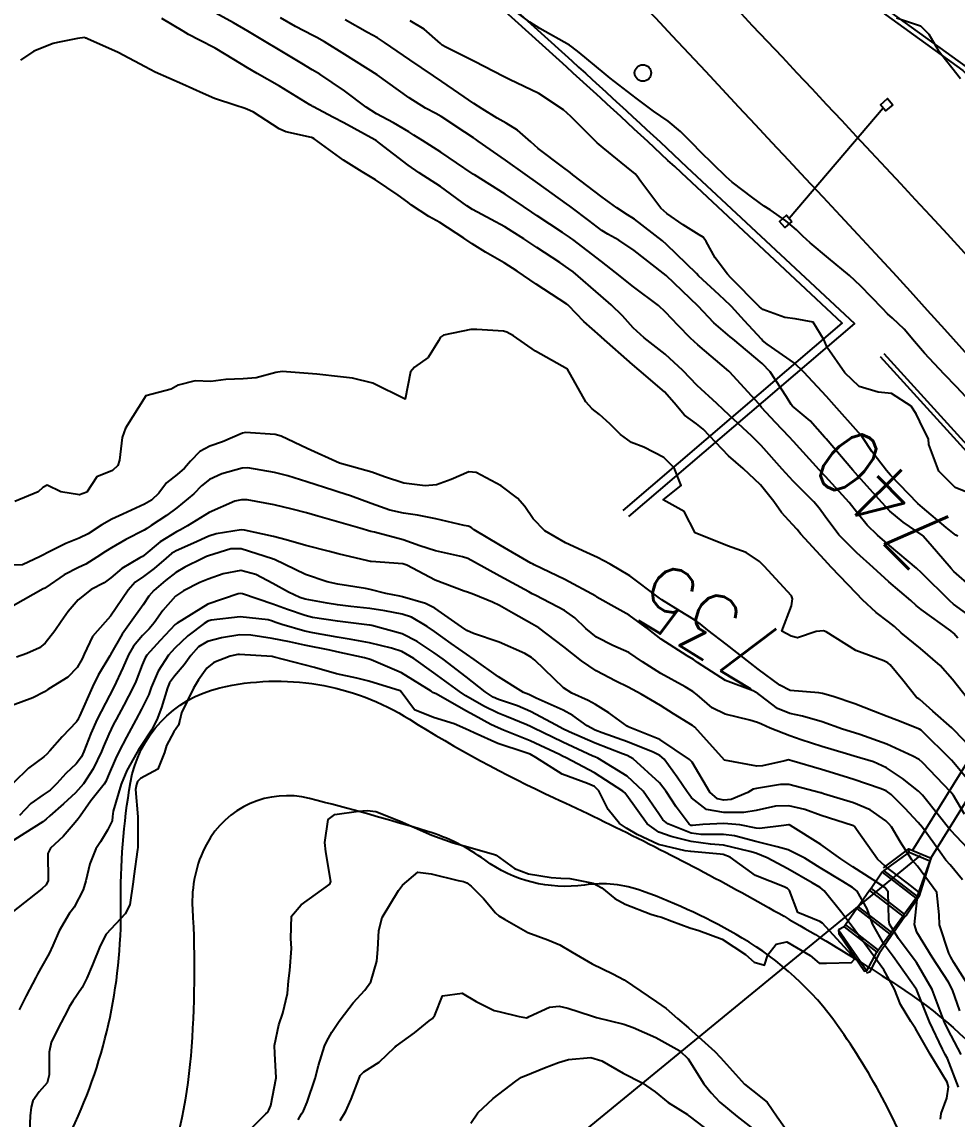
# Model space of a CAD drawing. Header units: metres. Extents: x 318500 to 325275, y 7408834 to 7428799.
# Drawn here: x 320124 to 320181.7, y 7410750.4 to 7410818.1 of the extents above; entities that cross this region are included whole.
import ezdxf
from ezdxf.enums import TextEntityAlignment as Align

# ---------------------------------------------------------------- set-up
doc = ezdxf.new("R2010")
doc.units = ezdxf.units.M
doc.header["$MEASUREMENT"] = 0
doc.linetypes.add('CONTINUO', pattern=[0])
doc.linetypes.add('TRACEJADO', pattern=[8.7, 8, -0.7])
for name, color, linetype in [('ALA', 45, 'Continuous'), ('BUEIRO', 151, 'Continuous'), ('Canaleta de Drenagem', 151, 'Continuous'), ('Cotas', 45, 'Continuous'), ('Curvas de Nivel 1m', 11, 'Continuous'), ('Curvas de Nivel 5m', 15, 'Continuous'), ('ESCADA', 45, 'Continuous'), ('Hidrografia', 140, 'Continuous'), ('Linha Férrea', 20, 'Continuous'), ('Postes', 20, 'Continuous'), ('Pórticos', 45, 'Continuous'), ('TEXTO', 45, 'Continuous')]:
    doc.layers.add(name, color=color, linetype=linetype)
doc.styles.add('Style-STANDARD', font='STANDARD.shx')

msp = doc.modelspace()

# ---------------------------------------------------------------- linework, layer by layer
at = {"layer": 'ALA', "linetype": 'CONTINUO'}
for points in [[(320177.174, 7410765.902, 733.337), (320178.736, 7410767.075, 734.326)], [(320178.759, 7410766.876, 732.753), (320177.187, 7410765.754, 732.693)], [(320179.393, 7410764.182, 733.266), (320180.12, 7410766.5, 734.33)]]:
    msp.add_polyline3d(points, dxfattribs=at)
at = {"layer": 'BUEIRO', "linetype": 'TRACEJADO', "flags": 128}
for points in [[(320178.96, 7410766.982), (320203.435, 7410806.413)], [(320180.083, 7410766.516), (320204.46, 7410805.788)]]:
    msp.add_lwpolyline(points, dxfattribs=at)
at = {"layer": 'BUEIRO', "linetype": 'CONTINUO'}
for points in [[(320178.759, 7410766.876, 732.753), (320178.736, 7410767.075, 734.326), (320180.12, 7410766.5, 734.33), (320180.03, 7410766.341, 732.712)], [(320178.759, 7410766.876, 732.753), (320180.03, 7410766.341, 732.712)]]:
    msp.add_polyline3d(points, dxfattribs=at)
at = {"layer": 'Canaleta de Drenagem'}
for points in [[(320051.471, 7410943.227), (320053.167, 7410941.291), (320066.052, 7410926.459), (320080.409, 7410911.834), (320090.699, 7410901.694), (320109.066, 7410883.1), (320132.552, 7410859.148), (320142.208, 7410849.753, 0.059614), (320145.672, 7410847.106, -0.096877), (320147.919, 7410845.109), (320151.581, 7410841.142), (320162.317, 7410829.128), (320165.487, 7410825.806, 0.130609), (320166.723, 7410825.049, -0.093398), (320172.771, 7410821.934), (320174.042, 7410820.959), (320182.063, 7410815.136), (320187.493, 7410809.565), (320195.079, 7410801.384), (320198.405, 7410797.587, 0.385824), (320200.526, 7410797.342), (320216.392, 7410810.511)], [(320051.696, 7410943.425), (320053.393, 7410941.489), (320066.272, 7410926.663), (320080.621, 7410912.046), (320090.911, 7410901.907), (320109.28, 7410883.31), (320132.763, 7410859.36), (320142.417, 7410849.968, 0.059614), (320145.824, 7410847.365, -0.096433), (320148.149, 7410845.302), (320151.803, 7410841.344), (320162.538, 7410829.332), (320165.704, 7410826.013, 0.130609), (320166.809, 7410825.337, -0.093382), (320172.954, 7410822.171), (320174.221, 7410821.199), (320182.26, 7410815.364), (320187.71, 7410809.771), (320195.302, 7410801.585), (320198.63, 7410797.784, 0.383565), (320200.343, 7410797.58), (320216.2, 7410810.742)], [(320161.109, 7410787.981), (320174.627, 7410799.541), (320164.703, 7410808.819, 0.006367), (320151.26, 7410821.07, 0.068506), (320135.987, 7410831.287), (320126.888, 7410836.745), (320116.802, 7410842.331), (320101.657, 7410853.68), (320101.956, 7410854.08), (320117.075, 7410842.751), (320127.138, 7410837.178), (320136.225, 7410831.727, -0.068424), (320151.592, 7410821.444, -0.006367), (320165.044, 7410809.185), (320175.377, 7410799.524), (320161.434, 7410787.601)], [(320234.279, 7410717.589), (320234.538, 7410718.17, 0.190757), (320234.58, 7410719.184), (320232.571, 7410722.911), (320230.497, 7410726.643), (320225.814, 7410734.398), (320220.687, 7410741.912), (320214.818, 7410750.03), (320207.859, 7410759.732), (320198.444, 7410772.207), (320190.764, 7410782.293), (320176.994, 7410797.454)], [(320234.553, 7410717.467), (320234.812, 7410718.048, 0.194627), (320234.855, 7410719.306), (320232.834, 7410723.055), (320230.757, 7410726.794), (320226.066, 7410734.56), (320220.932, 7410742.085), (320215.061, 7410750.205), (320208.101, 7410759.91), (320198.683, 7410772.389), (320190.995, 7410782.485), (320177.216, 7410797.655)]]:
    msp.add_lwpolyline(points, format="xyb", dxfattribs=at)
at = {"layer": 'Curvas de Nivel 1m', "flags": 128}
for points, elevation in [([(320181.765, 7410780.086), (320181.516, 7410780.389), (320181.492, 7410780.411), (320181.47, 7410780.426), (320181.323, 7410780.54), (320179.485, 7410781.871), (320179.19, 7410782.118), (320178.848, 7410782.42), (320177.507, 7410783.579), (320176.533, 7410784.455), (320175.533, 7410785.363), (320174.42, 7410786.481), (320173.561, 7410787.604), (320173.197, 7410788.126), (320172.866, 7410788.501), (320171.589, 7410789.779), (320170.916, 7410790.53), (320169.622, 7410791.997), (320169.048, 7410792.556), (320167.643, 7410793.865), (320167.284, 7410794.213), (320166.884, 7410794.581), (320165.667, 7410795.703), (320164.781, 7410796.613), (320163.695, 7410797.627), (320162.398, 7410798.643), (320161.716, 7410799.253), (320161.057, 7410799.994), (320160.375, 7410800.67), (320159.738, 7410801.229), (320158.013, 7410802.706), (320157.763, 7410802.901), (320157.199, 7410803.285), (320155.782, 7410804.216), (320154.977, 7410804.742), (320154.251, 7410805.21), (320153.797, 7410805.491), (320152.971, 7410805.941), (320151.808, 7410806.569), (320151.471, 7410806.793), (320149.828, 7410807.987), (320148.529, 7410808.83), (320147.847, 7410809.293), (320146.071, 7410810.663), (320145.869, 7410810.822), (320145.787, 7410810.871), (320143.88, 7410811.905), (320143.232, 7410812.249), (320141.967, 7410812.919), (320141.891, 7410812.966), (320141.783, 7410813.031), (320139.908, 7410814.17), (320138.528, 7410814.964), (320137.925, 7410815.311), (320137.083, 7410815.832), (320135.943, 7410816.517), (320134.974, 7410817.015), (320134.297, 7410817.368), (320133.955, 7410817.575), (320132.642, 7410818.364)], 738), ([(320182.543, 7410781.436), (320181.488, 7410782.199), (320181.27, 7410782.392), (320179.516, 7410784.134), (320179.214, 7410784.415), (320177.541, 7410785.817), (320176.789, 7410786.451), (320176.155, 7410787.06), (320175.563, 7410787.807), (320175.041, 7410788.475), (320173.594, 7410790.077), (320173.199, 7410790.496), (320171.626, 7410792.243), (320171.358, 7410792.524), (320170.504, 7410793.402), (320169.648, 7410794.344), (320169.467, 7410794.552), (320167.679, 7410796.51), (320167.617, 7410796.571), (320165.704, 7410798.209), (320165.267, 7410798.607), (320164.491, 7410799.391), (320163.726, 7410800.227), (320163.284, 7410800.634), (320161.747, 7410801.792), (320160.63, 7410802.667), (320159.77, 7410803.345), (320157.997, 7410804.707), (320157.878, 7410804.796), (320157.792, 7410804.861), (320157.366, 7410805.143), (320155.804, 7410806.171), (320155.465, 7410806.393), (320154.963, 7410806.743), (320153.821, 7410807.511), (320151.935, 7410808.693), (320151.839, 7410808.748), (320151.78, 7410808.791), (320149.859, 7410810.093), (320148.733, 7410810.827), (320148.195, 7410811.157), (320147.875, 7410811.354), (320146.941, 7410811.914), (320145.886, 7410812.47), (320145.24, 7410812.877), (320143.905, 7410813.884), (320142.389, 7410814.913), (320141.924, 7410815.194), (320141.289, 7410815.57), (320139.941, 7410816.371), (320138.975, 7410816.96), (320137.956, 7410817.575), (320137.067, 7410818.089), (320135.967, 7410818.677)], 739), ([(320182.818, 7410794.372), (320181.668, 7410795.607), (320180.909, 7410796.398), (320179.699, 7410797.697), (320179.077, 7410798.419), (320178.451, 7410799.163), (320177.724, 7410799.849), (320177.408, 7410800.126), (320177.117, 7410800.449), (320175.751, 7410801.853), (320175.064, 7410802.477), (320173.776, 7410803.546), (320172.639, 7410804.507), (320172.198, 7410804.918), (320171.798, 7410805.304), (320171.141, 7410805.868), (320170.177, 7410806.544), (320169.813, 7410806.772), (320169.099, 7410807.279), (320167.835, 7410808.245), (320167.455, 7410808.576), (320165.863, 7410810.144), (320165.399, 7410810.607), (320164.638, 7410811.379), (320163.884, 7410812.01), (320162.988, 7410812.639), (320161.902, 7410813.44), (320160.314, 7410814.674), (320159.925, 7410814.987), (320158.398, 7410816.248), (320157.948, 7410816.607), (320157.795, 7410816.712), (320155.96, 7410817.736), (320155.348, 7410818.124), (320154.518, 7410818.752)], 743), ([(320177.97, 7410818.394), (320179.459, 7410817.911), (320179.96, 7410817.384), (320180.548, 7410816.404), (320181.924, 7410814.645)], 743), ([(320181.765, 7410786.387), (320181.622, 7410786.46), (320181.551, 7410786.504), (320181.03, 7410786.921), (320179.568, 7410788.17), (320179.436, 7410788.279), (320179.285, 7410788.414), (320177.596, 7410790.157), (320177.35, 7410790.444), (320176.452, 7410791.623), (320175.889, 7410792.466), (320175.783, 7410792.619), (320175.633, 7410792.782), (320174.13, 7410794.485), (320173.658, 7410795.009), (320172.255, 7410796.511), (320171.688, 7410797.069), (320170.001, 7410798.25), (320169.709, 7410798.477), (320169.633, 7410798.551), (320168.603, 7410799.679), (320167.797, 7410800.569), (320167.731, 7410800.637), (320167.027, 7410801.294), (320165.758, 7410802.471), (320165.624, 7410802.602), (320163.787, 7410804.405), (320163.532, 7410804.633), (320161.803, 7410805.958), (320161.384, 7410806.234), (320160.713, 7410806.666), (320159.82, 7410807.327), (320158.011, 7410808.707), (320157.842, 7410808.838), (320157.369, 7410809.193), (320155.864, 7410810.335), (320155.406, 7410810.737), (320154.597, 7410811.469), (320153.881, 7410811.9), (320153.326, 7410812.21), (320152.406, 7410812.782), (320151.895, 7410813.11), (320150.966, 7410813.738), (320149.915, 7410814.467), (320149.4, 7410814.818), (320147.934, 7410815.797), (320146.384, 7410816.863), (320146.131, 7410817.046), (320145.953, 7410817.164), (320145.333, 7410817.499), (320143.964, 7410818.266)], 741), ([(320183.211, 7410788.73), (320181.585, 7410789.391), (320180.575, 7410790.4), (320179.974, 7410792.058), (320179.936, 7410792.407), (320179.636, 7410792.999), (320179.18, 7410793.951), (320178.87, 7410794.422), (320177.661, 7410795.198), (320176.843, 7410795.272), (320175.667, 7410795.629), (320174.784, 7410796.479), (320173.703, 7410798.036), (320173.498, 7410798.493), (320172.823, 7410799.606), (320171.723, 7410799.811), (320171.085, 7410799.891), (320169.728, 7410800.393), (320169.518, 7410800.552), (320167.756, 7410802.335), (320167.547, 7410802.573), (320166.781, 7410803.579), (320166.227, 7410804.593), (320166.051, 7410804.854), (320165.794, 7410804.996), (320164.802, 7410805.617), (320163.807, 7410806.305), (320163.438, 7410806.634), (320162.191, 7410808.29), (320161.943, 7410808.649), (320161.842, 7410808.763), (320161.309, 7410809.197), (320159.865, 7410810.364), (320159.498, 7410810.686), (320158.679, 7410811.499), (320157.886, 7410812.307), (320157.431, 7410812.715), (320155.905, 7410813.719), (320154.086, 7410814.588), (320153.919, 7410814.662), (320153.719, 7410814.763), (320151.934, 7410815.706), (320150.17, 7410816.585), (320149.949, 7410816.715), (320149.828, 7410816.812), (320148.818, 7410817.687), (320147.964, 7410818.22)], 742), ([(320182.345, 7410776.376), (320181.427, 7410777.54), (320180.659, 7410778.398), (320179.456, 7410779.448), (320178.268, 7410780.428), (320177.844, 7410780.805), (320177.477, 7410781.104), (320176.711, 7410781.68), (320175.875, 7410782.464), (320175.496, 7410782.856), (320173.946, 7410784.486), (320173.526, 7410784.922), (320172.075, 7410786.512), (320171.838, 7410786.8), (320171.556, 7410787.108), (320170.883, 7410787.85), (320170.402, 7410788.538), (320169.585, 7410789.567), (320168.503, 7410790.561), (320167.612, 7410791.355), (320166.439, 7410792.588), (320166.046, 7410793.005), (320165.637, 7410793.318), (320164.9, 7410793.869), (320164.259, 7410794.621), (320163.66, 7410795.305), (320162.087, 7410796.646), (320161.685, 7410796.983), (320159.766, 7410798.679), (320159.736, 7410798.705), (320159.711, 7410798.733), (320158.675, 7410799.652), (320157.729, 7410800.638), (320157.691, 7410800.671), (320157.637, 7410800.711), (320155.748, 7410801.945), (320154.559, 7410802.748), (320153.767, 7410803.259), (320152.622, 7410803.933), (320151.785, 7410804.446), (320151.281, 7410804.795), (320149.799, 7410805.75), (320149.116, 7410806.133), (320148.056, 7410806.836), (320147.813, 7410807.022), (320147.23, 7410807.437), (320145.833, 7410808.39), (320145.013, 7410808.878), (320143.851, 7410809.6), (320142.037, 7410810.917), (320141.936, 7410810.984), (320141.871, 7410811.004), (320140.297, 7410811.366), (320139.876, 7410811.552), (320138.288, 7410812.564), (320137.888, 7410812.763), (320137.728, 7410812.812), (320137.204, 7410812.98), (320135.896, 7410813.424), (320135.197, 7410813.714), (320133.909, 7410814.306), (320132.231, 7410815.047), (320131.922, 7410815.197), (320131.606, 7410815.373), (320129.938, 7410816.253), (320128.056, 7410817.108), (320127.978, 7410817.137), (320127.95, 7410817.145), (320127.89, 7410817.171), (320127.442, 7410817.115), (320126.203, 7410816.871), (320125.945, 7410816.801), (320124.747, 7410816.338), (320123.929, 7410815.788)], 737), ([(320183.362, 7410772.491), (320181.545, 7410774.388), (320181.47, 7410774.468), (320181.392, 7410774.547), (320180.216, 7410775.587), (320179.409, 7410776.299), (320179.343, 7410776.344), (320179.223, 7410776.413), (320178.355, 7410777.498), (320177.585, 7410778.438), (320177.442, 7410778.564), (320177.198, 7410778.689), (320175.453, 7410779.325), (320173.625, 7410780.488), (320173.471, 7410780.555), (320173.015, 7410780.497), (320171.863, 7410780.115), (320171.465, 7410780.217), (320170.899, 7410780.529), (320171.486, 7410782.085), (320171.555, 7410782.519), (320171.493, 7410782.697), (320169.811, 7410784.546), (320169.524, 7410784.821), (320168.702, 7410785.388), (320167.538, 7410785.785), (320165.55, 7410786.6), (320164.876, 7410787.923), (320163.57, 7410788.63), (320164.687, 7410789.51), (320164.244, 7410790.62), (320163.609, 7410791.247), (320162.379, 7410791.882), (320161.623, 7410792.171), (320160.952, 7410792.66), (320160.292, 7410793.326), (320159.642, 7410793.91), (320159.204, 7410794.245), (320158.805, 7410794.693), (320157.68, 7410796.71), (320155.696, 7410797.821), (320154.333, 7410798.751), (320153.935, 7410798.98), (320153.713, 7410799.046), (320152.076, 7410799.147), (320151.714, 7410799.149), (320150.023, 7410798.807), (320149.843, 7410798.674), (320149.705, 7410798.461), (320149.083, 7410797.425), (320148.231, 7410796.832), (320147.976, 7410796.535), (320147.65, 7410794.84), (320145.664, 7410795.828), (320144.407, 7410796.144), (320143.67, 7410796.227), (320142.201, 7410796.384), (320141.673, 7410796.435), (320140.066, 7410796.552), (320139.673, 7410796.498), (320138.472, 7410796.158), (320137.667, 7410796.113), (320136.583, 7410796.069), (320135.664, 7410795.944), (320134.695, 7410795.984), (320133.66, 7410795.705), (320133.228, 7410795.463), (320131.65, 7410795.05), (320130.41, 7410793.068), (320130.2, 7410792.493), (320130.02, 7410791.074), (320129.923, 7410790.747), (320129.591, 7410790.448), (320128.627, 7410790.051), (320128.013, 7410789.103), (320127.568, 7410788.937), (320126.402, 7410789.122), (320125.576, 7410789.544), (320125.309, 7410789.399), (320125.017, 7410789.138), (320123.564, 7410788.526)], 736), ([(320182.167, 7410769.226), (320181.495, 7410770.388), (320181.333, 7410770.591), (320179.585, 7410772.408), (320179.363, 7410772.593), (320178.975, 7410772.807), (320177.377, 7410773.547), (320175.705, 7410774.145), (320175.387, 7410774.243), (320174.636, 7410774.478), (320173.394, 7410774.917), (320172.168, 7410775.279), (320171.399, 7410775.435), (320170.621, 7410775.75), (320169.579, 7410776.547), (320169.412, 7410776.68), (320169.134, 7410776.833), (320167.424, 7410777.474), (320165.701, 7410778.596), (320165.443, 7410778.769), (320165.053, 7410778.999), (320163.461, 7410780.032), (320162.69, 7410780.638), (320161.479, 7410781.512), (320160.736, 7410781.915), (320159.49, 7410782.631), (320159.461, 7410782.652), (320159.421, 7410782.681), (320157.505, 7410783.71), (320155.624, 7410784.624), (320155.519, 7410784.675), (320155.406, 7410784.732), (320153.536, 7410785.813), (320151.915, 7410786.785), (320151.703, 7410786.939), (320151.552, 7410787.002), (320151.305, 7410787.04), (320149.556, 7410787.456), (320148.421, 7410787.689), (320147.56, 7410787.806), (320146.711, 7410788.002), (320145.565, 7410788.414), (320144.275, 7410788.883), (320143.573, 7410789.116), (320143.251, 7410789.219), (320141.582, 7410789.742), (320140.416, 7410790.109), (320139.59, 7410790.316), (320137.957, 7410790.604), (320137.594, 7410790.589), (320136.335, 7410790.243), (320135.583, 7410789.891), (320135.094, 7410789.491), (320134.616, 7410789.014), (320133.561, 7410788.133), (320132.92, 7410787.673), (320131.982, 7410787.046), (320131.725, 7410786.871), (320131.546, 7410786.767), (320130.414, 7410786.189), (320129.529, 7410785.674), (320129.169, 7410785.441), (320128.633, 7410785.093), (320127.948, 7410784.669), (320127.51, 7410784.459), (320126.616, 7410784.006), (320125.491, 7410783.225), (320125.434, 7410783.187), (320125.326, 7410783.132), (320123.479, 7410782.088)], 734), ([(320183.072, 7410766.363), (320181.308, 7410768.236), (320181.177, 7410768.391), (320180.628, 7410769.086), (320179.576, 7410770.408), (320179.334, 7410770.654), (320178.349, 7410771.421), (320177.355, 7410772.091), (320176.548, 7410772.452), (320175.365, 7410772.81), (320174.889, 7410772.953), (320173.374, 7410773.411), (320172.082, 7410773.807), (320171.383, 7410774.054), (320170.168, 7410774.538), (320169.633, 7410774.787), (320169.393, 7410774.895), (320168.929, 7410775.02), (320167.398, 7410775.398), (320166.607, 7410775.786), (320165.67, 7410776.596), (320165.413, 7410776.808), (320164.94, 7410777.084), (320163.429, 7410777.91), (320162.296, 7410778.641), (320161.448, 7410779.2), (320160.478, 7410779.641), (320159.462, 7410780.148), (320158.803, 7410780.69), (320158.127, 7410781.351), (320157.481, 7410781.805), (320155.717, 7410782.728), (320155.492, 7410782.839), (320155.278, 7410782.948), (320153.507, 7410783.911), (320151.942, 7410784.784), (320151.523, 7410785.003), (320151.198, 7410785.12), (320149.53, 7410785.483), (320148.561, 7410785.798), (320147.54, 7410786.171), (320145.773, 7410786.64), (320145.547, 7410786.689), (320144.867, 7410786.877), (320143.554, 7410787.263), (320142.274, 7410787.626), (320141.559, 7410787.825), (320140.683, 7410788.055), (320139.564, 7410788.317), (320137.905, 7410788.628), (320137.567, 7410788.643), (320137.137, 7410788.548), (320135.559, 7410787.851), (320134.224, 7410787.02), (320133.793, 7410786.78), (320133.544, 7410786.656), (320132.532, 7410786.043), (320131.522, 7410785.196), (320131.44, 7410785.132), (320131.285, 7410785.054), (320130.184, 7410784.395), (320129.501, 7410783.817), (320129.077, 7410783.506), (320128.283, 7410783.098), (320127.484, 7410782.464), (320126.863, 7410781.729), (320126.428, 7410781.12), (320126.045, 7410780.54), (320125.45, 7410779.778), (320125.088, 7410779.493), (320124.312, 7410779.147), (320123.669, 7410778.924)], 733), ([(320182.045, 7410765.162), (320181.275, 7410766.087), (320181.017, 7410766.393), (320180.317, 7410767.378), (320179.571, 7410768.407), (320179.313, 7410768.72), (320178.487, 7410769.588), (320177.633, 7410770.435), (320177.333, 7410770.656), (320176.961, 7410770.82), (320175.343, 7410771.361), (320174.077, 7410771.755), (320173.352, 7410771.974), (320171.508, 7410772.518), (320171.361, 7410772.569), (320171.307, 7410772.575), (320171.089, 7410772.524), (320169.7, 7410772.2), (320169.355, 7410772.191), (320167.36, 7410772.57), (320165.533, 7410774.598), (320165.452, 7410774.661), (320165.391, 7410774.694), (320164.203, 7410775.423), (320163.403, 7410775.939), (320162.224, 7410776.642), (320161.416, 7410777.06), (320160.653, 7410777.43), (320159.431, 7410778.077), (320158.536, 7410778.694), (320157.453, 7410779.555), (320155.897, 7410780.726), (320155.473, 7410780.983), (320154.347, 7410781.615), (320153.484, 7410782.116), (320153.042, 7410782.323), (320151.884, 7410782.784), (320151.492, 7410782.926), (320151.296, 7410782.989), (320149.503, 7410783.675), (320147.754, 7410784.599), (320147.518, 7410784.682), (320145.559, 7410784.83), (320145.519, 7410784.833), (320145.36, 7410784.872), (320143.526, 7410785.305), (320142.985, 7410785.441), (320141.533, 7410785.815), (320140.318, 7410786.159), (320139.541, 7410786.378), (320137.745, 7410786.77), (320137.547, 7410786.773), (320135.996, 7410786.54), (320135.541, 7410786.394), (320134.586, 7410785.963), (320133.527, 7410785.487), (320133.238, 7410785.319), (320132.901, 7410785.036), (320132.162, 7410784.392), (320131.503, 7410783.903), (320131.006, 7410783.549), (320130.561, 7410783.064), (320129.474, 7410781.452), (320129.14, 7410781.085), (320128.359, 7410780.193), (320127.847, 7410779.104), (320127.727, 7410778.814), (320127.428, 7410778.281), (320126.852, 7410777.682), (320125.933, 7410777.125), (320125.617, 7410776.919), (320125.406, 7410776.777), (320124.674, 7410776.412), (320123.398, 7410775.937)], 732), ([(320182.583, 7410758.369), (320181.509, 7410760.071), (320181.325, 7410760.388), (320181.204, 7410760.65), (320180.621, 7410762.396), (320180.613, 7410763.019), (320180.468, 7410764.398), (320179.274, 7410766.018), (320178.911, 7410766.416), (320178.22, 7410767.502), (320177.666, 7410768.435), (320177.506, 7410768.631), (320177.314, 7410768.814), (320176.351, 7410769.485), (320175.325, 7410769.925), (320173.475, 7410770.489), (320173.331, 7410770.533), (320173.272, 7410770.55), (320171.338, 7410771.062), (320170.806, 7410771.06), (320169.334, 7410770.817), (320169.124, 7410770.761), (320168.793, 7410770.555), (320167.769, 7410770.122), (320167.325, 7410770.082), (320166.918, 7410770.168), (320166.463, 7410770.583), (320165.357, 7410772.428), (320165.208, 7410772.602), (320163.378, 7410773.842), (320161.419, 7410774.62), (320161.39, 7410774.631), (320161.348, 7410774.651), (320160.219, 7410775.489), (320159.403, 7410775.991), (320158.954, 7410776.235), (320157.93, 7410776.702), (320157.415, 7410777.021), (320155.657, 7410778.728), (320155.443, 7410778.904), (320155.041, 7410779.141), (320153.456, 7410779.848), (320151.876, 7410780.372), (320151.467, 7410780.569), (320151.127, 7410780.793), (320149.481, 7410781.946), (320148.906, 7410782.24), (320147.488, 7410782.645), (320147.326, 7410782.68), (320146.473, 7410782.855), (320145.493, 7410783.102), (320145.208, 7410783.16), (320143.498, 7410783.42), (320142.838, 7410783.561), (320141.507, 7410784.028), (320139.584, 7410784.949), (320139.52, 7410784.979), (320139.48, 7410784.991), (320137.53, 7410785.606), (320136.905, 7410785.604), (320135.523, 7410785.174), (320135.396, 7410785.128), (320135.144, 7410785.006), (320134.064, 7410784.47), (320133.507, 7410784.138), (320132.877, 7410783.659), (320132.15, 7410783.043), (320131.837, 7410782.696), (320131.481, 7410782.151), (320130.717, 7410781.061), (320130.194, 7410780.334), (320129.484, 7410779.079), (320129.47, 7410779.049), (320129.439, 7410778.992), (320128.707, 7410777.805), (320128.357, 7410777.096), (320127.564, 7410775.28), (320127.483, 7410775.109), (320127.455, 7410775.043), (320127.387, 7410774.917), (320126.487, 7410774.005), (320125.73, 7410773.126), (320125.553, 7410772.932), (320125.354, 7410772.759), (320124.414, 7410772.074), (320123.496, 7410771.158)], 731), ([(320181.956, 7410754.377), (320181.143, 7410755.951), (320180.923, 7410756.392), (320180.789, 7410756.758), (320180.167, 7410758.4), (320179.195, 7410760.065), (320178.942, 7410760.414), (320178.101, 7410761.542), (320177.547, 7410762.435), (320177.489, 7410762.693), (320177.451, 7410764.437), (320177.254, 7410764.699), (320176.54, 7410765.172), (320175.273, 7410765.974), (320174.532, 7410766.477), (320173.293, 7410767.36), (320171.431, 7410768.518), (320171.348, 7410768.558), (320171.31, 7410768.563), (320171.019, 7410768.524), (320169.515, 7410768.338), (320169.307, 7410768.36), (320168.306, 7410768.56), (320167.311, 7410768.652), (320166.025, 7410768.589), (320165.379, 7410768.529), (320165.309, 7410768.535), (320165.188, 7410768.602), (320164.376, 7410769.67), (320163.753, 7410770.624), (320163.338, 7410771.157), (320161.715, 7410772.646), (320161.363, 7410772.844), (320161.067, 7410772.952), (320159.374, 7410773.614), (320157.774, 7410774.314), (320157.387, 7410774.496), (320156.965, 7410774.714), (320155.398, 7410775.565), (320154.577, 7410775.918), (320153.405, 7410776.305), (320153.085, 7410776.443), (320152.595, 7410776.772), (320151.424, 7410777.696), (320149.998, 7410778.804), (320149.446, 7410779.191), (320148.393, 7410779.888), (320147.463, 7410780.353), (320145.6, 7410780.868), (320145.488, 7410780.888), (320145.47, 7410780.891), (320145.448, 7410780.893), (320143.472, 7410781.136), (320141.935, 7410781.374), (320141.476, 7410781.485), (320140.399, 7410781.856), (320139.483, 7410782.202), (320137.624, 7410782.833), (320137.489, 7410782.855), (320137.357, 7410782.84), (320135.482, 7410782.184), (320133.586, 7410781.028), (320133.521, 7410780.978), (320133.468, 7410780.927), (320132.545, 7410779.948), (320131.715, 7410779.047), (320131.607, 7410778.879), (320131.431, 7410778.439), (320131.046, 7410777.425), (320130.878, 7410777.058), (320130.29, 7410775.958), (320129.815, 7410775.074), (320129.67, 7410774.791), (320129.376, 7410774.161), (320129.044, 7410773.406), (320128.914, 7410773.087), (320128.405, 7410772.033), (320127.81, 7410771.103), (320127.324, 7410770.537), (320126.577, 7410769.858), (320125.724, 7410769.126), (320125.505, 7410768.921), (320125.296, 7410768.762), (320124.192, 7410768.05), (320123.283, 7410767.468)], 729), ([(320181.803, 7410752.379), (320181.116, 7410754.132), (320180.975, 7410754.391), (320180.801, 7410754.717), (320180.016, 7410756.401), (320179.218, 7410758.361), (320179.2, 7410758.41), (320179.171, 7410758.455), (320177.76, 7410760.432), (320177.211, 7410761.179), (320176.492, 7410762.451), (320176.164, 7410763.381), (320175.552, 7410764.465), (320175.254, 7410764.706), (320174.669, 7410765.066), (320173.271, 7410765.917), (320172.317, 7410766.504), (320171.288, 7410767.023), (320170.607, 7410767.213), (320169.295, 7410767.546), (320167.98, 7410767.883), (320167.301, 7410767.969), (320165.927, 7410767.964), (320165.302, 7410768.051), (320163.871, 7410768.622), (320163.551, 7410768.866), (320163.316, 7410769.245), (320162.343, 7410770.64), (320161.344, 7410771.58), (320159.534, 7410772.677), (320159.361, 7410772.76), (320159.234, 7410772.81), (320157.374, 7410773.674), (320155.556, 7410774.559), (320155.389, 7410774.638), (320155.169, 7410774.733), (320153.9, 7410775.257), (320153.397, 7410775.46), (320152.514, 7410775.886), (320151.407, 7410776.531), (320151.01, 7410776.794), (320149.427, 7410777.945), (320148.196, 7410778.829), (320147.446, 7410779.261), (320146.816, 7410779.483), (320145.454, 7410779.798), (320144.334, 7410780.004), (320143.459, 7410780.156), (320141.961, 7410780.414), (320141.464, 7410780.523), (320140.047, 7410780.941), (320139.613, 7410781.09), (320139.472, 7410781.143), (320139.202, 7410781.224), (320137.474, 7410781.418), (320135.685, 7410781.21), (320135.471, 7410781.135), (320135.249, 7410781.003), (320134.245, 7410780.231), (320133.447, 7410779.47), (320133.234, 7410779.241), (320133.052, 7410779.034), (320132.409, 7410778.057), (320131.987, 7410777.044), (320131.834, 7410776.617), (320131.397, 7410775.702), (320131.043, 7410775.055), (320130.458, 7410773.98), (320129.992, 7410773.071), (320129.789, 7410772.638), (320129.338, 7410771.584), (320129.181, 7410771.234), (320129.082, 7410771.084), (320128.264, 7410770.041), (320127.598, 7410769.106), (320127.478, 7410768.937), (320127.304, 7410768.702), (320126.555, 7410767.849), (320125.775, 7410767.125), (320125.61, 7410766.791), (320125.619, 7410765.126), (320125.512, 7410764.862), (320125.242, 7410764.619), (320123.383, 7410763.158)], 728), ([(320180.685, 7410750.394), (320180.72, 7410750.747), (320181.083, 7410751.688), (320181.175, 7410752.389), (320181.094, 7410752.673), (320180.044, 7410754.401), (320179.144, 7410755.991), (320178.86, 7410756.414), (320178.215, 7410757.479), (320177.842, 7410758.43), (320177.187, 7410759.605), (320176.566, 7410760.45), (320175.227, 7410762.29), (320175.089, 7410762.471), (320174.59, 7410763.123), (320173.513, 7410764.487), (320173.253, 7410764.698), (320172.778, 7410764.976), (320171.27, 7410765.859), (320169.99, 7410766.539), (320169.284, 7410766.814), (320168.913, 7410766.926), (320167.291, 7410767.308), (320166.501, 7410767.373), (320165.294, 7410767.528), (320164.071, 7410767.846), (320163.302, 7410768.118), (320162.592, 7410768.637), (320161.327, 7410770.374), (320161.217, 7410770.54), (320161.094, 7410770.654), (320159.346, 7410771.778), (320157.585, 7410772.707), (320157.362, 7410772.815), (320157.169, 7410772.906), (320155.375, 7410773.751), (320153.724, 7410774.415), (320153.387, 7410774.553), (320152.951, 7410774.767), (320151.924, 7410775.311), (320151.398, 7410775.606), (320149.57, 7410776.647), (320149.409, 7410776.717), (320149.343, 7410776.745), (320149.256, 7410776.812), (320147.427, 7410777.945), (320145.554, 7410778.752), (320145.439, 7410778.788), (320145.142, 7410778.873), (320143.446, 7410779.257), (320142.999, 7410779.344), (320141.451, 7410779.658), (320140.522, 7410779.865), (320139.457, 7410780.071), (320138.143, 7410780.28), (320137.46, 7410780.297), (320136.322, 7410780.122), (320135.453, 7410779.879), (320134.908, 7410779.548), (320134.43, 7410779.015), (320134.013, 7410778.44), (320133.421, 7410777.747), (320133.114, 7410777.333), (320132.992, 7410777.034), (320132.628, 7410775.808), (320132.329, 7410775.041), (320132.009, 7410774.416), (320131.366, 7410773.45), (320131.212, 7410773.203), (320131.126, 7410773.054), (320130.49, 7410771.915), (320130.128, 7410771.068), (320129.645, 7410769.406), (320129.604, 7410769.076), (320129.57, 7410768.812), (320129.297, 7410768.24), (320128.851, 7410767.522), (320128.574, 7410767.091), (320128.197, 7410766.165), (320127.961, 7410765.099), (320127.783, 7410764.561), (320127.226, 7410763.484), (320127.074, 7410763.26), (320126.954, 7410763.113), (320126.298, 7410762.03), (320125.911, 7410761.123), (320125.686, 7410760.631), (320125.179, 7410759.721), (320124.969, 7410759.337), (320124.861, 7410759.135), (320124.279, 7410758.017), (320123.833, 7410757.15)], 727), ([(320138.177, 7410749.835), (320139.067, 7410750.725), (320139.183, 7410750.833), (320139.251, 7410750.947), (320139.36, 7410751.233), (320139.689, 7410752.941), (320139.614, 7410754.441), (320139.593, 7410754.943), (320139.856, 7410756.222), (320140.101, 7410756.936), (320140.391, 7410758.161), (320140.466, 7410758.931), (320140.532, 7410759.578), (320140.652, 7410760.928), (320140.599, 7410761.539), (320140.652, 7410762.929), (320141.237, 7410763.624), (320143.013, 7410764.894), (320143.076, 7410765.069), (320142.764, 7410766.898), (320142.708, 7410767.479), (320142.912, 7410768.896), (320143.313, 7410769.205), (320144.778, 7410769.412), (320145.316, 7410769.446), (320145.836, 7410769.382), (320147.246, 7410768.841), (320147.31, 7410768.812), (320147.354, 7410768.794), (320149.297, 7410767.926), (320150.623, 7410767.464), (320151.287, 7410767.269), (320153.096, 7410766.763), (320153.238, 7410766.72), (320153.279, 7410766.696), (320154.4, 7410765.876), (320155.262, 7410765.55), (320156.659, 7410765.316), (320157.259, 7410765.277), (320157.807, 7410765.25), (320159.254, 7410764.964), (320159.794, 7410764.672), (320160.6, 7410764.016), (320161.24, 7410763.672), (320162.819, 7410763.049), (320163.233, 7410762.923), (320163.463, 7410762.857), (320164.113, 7410762.617), (320165.224, 7410762.214), (320165.768, 7410762.045), (320167.214, 7410761.498), (320168.658, 7410760.555), (320169.193, 7410760.095), (320169.834, 7410759.897), (320170.042, 7410760.537), (320170.544, 7410761.196), (320171.212, 7410761.336), (320172.646, 7410760.498), (320173.193, 7410760.024), (320173.659, 7410760.02), (320175.194, 7410760.064), (320175.385, 7410760.279), (320175.267, 7410760.469), (320175.201, 7410760.546), (320173.4, 7410762.488), (320173.231, 7410762.596), (320171.887, 7410763.161), (320171.363, 7410764.518), (320171.252, 7410764.643), (320171.041, 7410764.735), (320169.263, 7410765.433), (320167.709, 7410766.566), (320167.282, 7410766.73), (320167.1, 7410766.756), (320165.285, 7410766.916), (320164.93, 7410766.961), (320163.291, 7410767.352), (320161.98, 7410767.963), (320161.306, 7410768.354), (320160.883, 7410768.656), (320160.171, 7410769.52), (320159.6, 7410770.676), (320159.334, 7410770.932), (320158.906, 7410771.117), (320157.345, 7410771.7), (320155.723, 7410772.726), (320155.363, 7410772.934), (320155.061, 7410773.038), (320153.372, 7410773.581), (320151.923, 7410774.24), (320151.386, 7410774.498), (320150.673, 7410774.797), (320149.394, 7410775.184), (320148.231, 7410775.66), (320147.409, 7410776.78), (320147.387, 7410776.818), (320147.342, 7410776.841), (320145.419, 7410777.439), (320144.666, 7410777.633), (320143.425, 7410777.898), (320142.068, 7410778.272), (320141.433, 7410778.453), (320139.508, 7410778.949), (320139.44, 7410778.96), (320137.442, 7410779.091), (320137.327, 7410779.086), (320136.867, 7410778.979), (320135.847, 7410778.58), (320135.429, 7410778.235), (320134.906, 7410777.52), (320134.588, 7410777.012), (320133.863, 7410775.491), (320133.761, 7410775.024), (320133.68, 7410774.731), (320133.379, 7410774.301), (320132.931, 7410773.47), (320132.799, 7410773.036), (320132.387, 7410771.997), (320131.336, 7410771.433), (320131.147, 7410771.238), (320131.069, 7410771.054), (320131.014, 7410770.741), (320131.153, 7410769.052), (320131.162, 7410767.172), (320131.151, 7410767.052), (320130.906, 7410765.404), (320130.864, 7410765.056), (320130.669, 7410763.618), (320130.373, 7410763.063), (320129.207, 7410761.809), (320128.829, 7410761.086), (320128.36, 7410759.914), (320128.011, 7410759.097), (320127.73, 7410758.533), (320127.149, 7410757.682), (320126.925, 7410757.33), (320126.815, 7410757.113), (320126.246, 7410756.002), (320125.82, 7410755.123), (320125.699, 7410754.537), (320125.696, 7410753.124), (320125.566, 7410752.642), (320125.074, 7410752.089), (320124.682, 7410751.52), (320124.575, 7410751.137), (320124.519, 7410750.602), (320124.46, 7410749.139)], 726), ([(320141.061, 7410750.352), (320141.267, 7410750.717), (320141.375, 7410750.915), (320141.613, 7410751.449), (320142.107, 7410752.905), (320142.303, 7410753.701), (320142.673, 7410754.897), (320142.814, 7410755.205), (320143.133, 7410755.768), (320143.59, 7410756.439), (320143.919, 7410756.882), (320144.452, 7410757.582), (320145.165, 7410758.35), (320145.531, 7410758.865), (320145.906, 7410760.142), (320145.966, 7410760.859), (320146.029, 7410762.047), (320146.243, 7410762.855), (320147.247, 7410764.509), (320147.488, 7410764.836), (320148.44, 7410765.645), (320149.261, 7410765.549), (320150.918, 7410765.131), (320151.254, 7410765.061), (320151.453, 7410764.987), (320151.738, 7410764.783), (320152.482, 7410764.011), (320153.234, 7410763.129), (320153.432, 7410762.957), (320153.785, 7410762.752), (320155.218, 7410761.911), (320156.461, 7410761.468), (320157.207, 7410761.158), (320157.957, 7410760.699), (320159.189, 7410759.977), (320160.479, 7410759.362), (320161.175, 7410759.005), (320161.673, 7410758.645), (320163.16, 7410757.642), (320163.762, 7410757.227), (320164.467, 7410756.61), (320165.142, 7410756.041), (320166.768, 7410754.575), (320167.114, 7410754.203), (320168.602, 7410752.555), (320169.086, 7410752.172), (320169.994, 7410751.451), (320170.607, 7410750.527), (320171.061, 7410749.908)], 727), ([(320143.636, 7410750.31), (320144.005, 7410750.881), (320144.333, 7410751.622), (320144.789, 7410752.873), (320144.885, 7410753.08), (320145.097, 7410753.306), (320146.047, 7410753.915), (320147.015, 7410754.842), (320147.069, 7410754.892), (320147.121, 7410754.928), (320148.23, 7410755.728), (320149.145, 7410756.471), (320149.341, 7410756.615), (320149.487, 7410756.807), (320149.96, 7410758.004), (320151.164, 7410758.176), (320152.033, 7410757.651), (320153.154, 7410757.111), (320153.433, 7410757.036), (320154.698, 7410756.737), (320155.149, 7410756.659), (320155.208, 7410756.671), (320155.309, 7410756.728), (320156.559, 7410757.312), (320157.157, 7410757.379), (320157.693, 7410757.239), (320159.151, 7410756.765), (320159.218, 7410756.747), (320159.467, 7410756.675), (320161.144, 7410756.255), (320161.73, 7410756.056), (320163.132, 7410755.43), (320164.599, 7410754.608), (320165.113, 7410754.12), (320166.088, 7410752.585), (320166.526, 7410752.02), (320167.079, 7410751.443), (320168.131, 7410750.559), (320169.059, 7410749.844)], 728), ([(320151.704, 7410750.136), (320152.135, 7410750.774), (320153.079, 7410751.665), (320154.493, 7410752.739), (320154.843, 7410752.984), (320155.095, 7410753.096), (320156.25, 7410753.572), (320157.108, 7410753.897), (320157.743, 7410754.068), (320159.113, 7410754.205), (320159.784, 7410753.996), (320161.099, 7410753.238), (320162.274, 7410752.638), (320163.085, 7410752.088), (320163.89, 7410751.43), (320165.071, 7410750.676), (320165.112, 7410750.641), (320165.157, 7410750.599), (320167.049, 7410749.148)], 729)]:
    msp.add_lwpolyline(points, dxfattribs=dict(at, elevation=elevation))
at = {"layer": 'Curvas de Nivel 5m', "flags": 128}
for points, elevation in [([(320182.648, 7410783.227), (320181.517, 7410784.218), (320181.349, 7410784.392), (320180.042, 7410785.905), (320179.603, 7410786.409), (320179.55, 7410786.455), (320178.386, 7410787.255), (320177.565, 7410787.941), (320177.316, 7410788.192), (320177.083, 7410788.447), (320175.595, 7410790.107), (320175.268, 7410790.473), (320173.629, 7410792.392), (320173.551, 7410792.491), (320172.64, 7410793.505), (320171.648, 7410794.33), (320171.546, 7410794.419), (320171.467, 7410794.523), (320171.194, 7410794.99), (320170.181, 7410796.542), (320169.688, 7410797.054), (320167.871, 7410798.568), (320167.711, 7410798.702), (320166.706, 7410799.571), (320165.73, 7410800.6), (320163.758, 7410802.477), (320163.582, 7410802.632), (320161.781, 7410804.035), (320160.841, 7410804.664), (320160.158, 7410805.039), (320159.796, 7410805.274), (320158.993, 7410805.883), (320157.891, 7410806.709), (320157.811, 7410806.771), (320157.604, 7410806.921), (320155.832, 7410808.197), (320155.06, 7410808.742), (320153.853, 7410809.598), (320152.166, 7410810.786), (320151.99, 7410810.907), (320151.872, 7410810.984), (320151.329, 7410811.342), (320149.885, 7410812.296), (320149.557, 7410812.486), (320148.914, 7410812.825), (320147.899, 7410813.447), (320145.92, 7410814.87), (320143.939, 7410816.127), (320142.673, 7410816.909), (320142.213, 7410817.176), (320141.954, 7410817.313), (320140.89, 7410817.867), (320139.964, 7410818.39)], 740), ([(320182.282, 7410771.44), (320181.517, 7410772.388), (320181.363, 7410772.56), (320179.487, 7410774.409), (320179.391, 7410774.476), (320177.989, 7410775.024), (320177.398, 7410775.254), (320176.543, 7410775.594), (320175.406, 7410776.034), (320174.066, 7410776.483), (320173.413, 7410776.684), (320173.181, 7410776.726), (320171.415, 7410776.863), (320170.765, 7410777.184), (320169.435, 7410778.188), (320168.955, 7410778.555), (320167.457, 7410779.722), (320166.332, 7410780.587), (320165.857, 7410780.977), (320165.476, 7410781.243), (320164.626, 7410781.758), (320163.488, 7410782.469), (320163.26, 7410782.632), (320161.509, 7410783.937), (320160.313, 7410784.668), (320159.526, 7410785.07), (320158.847, 7410785.374), (320157.539, 7410785.978), (320156.279, 7410786.723), (320155.557, 7410787.461), (320155.049, 7410788.222), (320154.59, 7410788.745), (320153.581, 7410789.505), (320152.045, 7410790.332), (320151.593, 7410790.355), (320150.494, 7410789.893), (320149.581, 7410789.563), (320148.894, 7410789.507), (320147.582, 7410789.667), (320146.388, 7410790.058), (320145.592, 7410790.352), (320143.6, 7410790.89), (320141.613, 7410791.81), (320140.009, 7410792.559), (320139.626, 7410792.666), (320137.797, 7410792.799), (320137.627, 7410792.759), (320136.383, 7410792.225), (320135.614, 7410791.945), (320134.996, 7410791.623), (320134.408, 7410791.018), (320134.036, 7410790.581), (320133.587, 7410790.194), (320132.934, 7410789.682), (320132.449, 7410789.041), (320131.998, 7410788.613), (320131.563, 7410788.36), (320130.244, 7410787.757), (320129.554, 7410787.445), (320128.943, 7410787.089), (320128.103, 7410786.54), (320127.537, 7410786.259), (320126.719, 7410785.931), (320125.523, 7410785.335), (320125.391, 7410785.263), (320125.139, 7410785.136), (320124.037, 7410784.627), (320123.511, 7410784.59)], 735), ([(320181.869, 7410757.092), (320181.424, 7410758.386), (320181.177, 7410758.853), (320180.17, 7410760.4), (320179.223, 7410761.947), (320179.074, 7410762.412), (320179.245, 7410763.949), (320179.329, 7410764.329), (320179.319, 7410764.409), (320179.251, 7410764.496), (320178.908, 7410764.763), (320177.274, 7410766.008), (320176.789, 7410766.447), (320175.496, 7410768.278), (320175.372, 7410768.469), (320175.339, 7410768.498), (320175.31, 7410768.511), (320175.253, 7410768.528), (320173.317, 7410769.15), (320172.323, 7410769.508), (320171.322, 7410769.743), (320170.503, 7410769.713), (320169.319, 7410769.448), (320168.542, 7410769.334), (320167.318, 7410769.332), (320166.251, 7410769.518), (320165.326, 7410770.225), (320165.172, 7410770.446), (320165.063, 7410770.604), (320164.447, 7410771.51), (320163.642, 7410772.626), (320163.363, 7410772.855), (320162.954, 7410773.046), (320161.376, 7410773.687), (320159.814, 7410774.243), (320159.386, 7410774.406), (320158.877, 7410774.688), (320158.011, 7410775.316), (320157.399, 7410775.645), (320155.744, 7410776.39), (320155.408, 7410776.56), (320155.289, 7410776.612), (320154.964, 7410776.737), (320153.424, 7410777.712), (320151.914, 7410778.783), (320151.445, 7410779.101), (320150.5, 7410779.754), (320149.465, 7410780.506), (320149.013, 7410780.817), (320148.037, 7410781.393), (320147.477, 7410781.581), (320146.409, 7410781.786), (320145.481, 7410781.928), (320144.307, 7410782.057), (320143.483, 7410782.15), (320142.834, 7410782.251), (320141.486, 7410782.505), (320141.166, 7410782.604), (320140.458, 7410782.935), (320139.498, 7410783.458), (320138.435, 7410784.032), (320137.509, 7410784.266), (320136.429, 7410784.063), (320135.501, 7410783.741), (320134.979, 7410783.526), (320133.969, 7410783.023), (320133.487, 7410782.681), (320132.712, 7410781.803), (320132.165, 7410781.043), (320131.851, 7410780.659), (320131.458, 7410780.25), (320130.9, 7410779.606), (320130.59, 7410779.063), (320130.244, 7410778.252), (320129.677, 7410777.076), (320129.405, 7410776.548), (320128.654, 7410775.091), (320128.264, 7410774.21), (320127.839, 7410773.103), (320127.686, 7410772.774), (320127.348, 7410772.341), (320126.72, 7410771.736), (320126.167, 7410771.122), (320125.745, 7410770.706), (320125.319, 7410770.415), (320124.565, 7410769.887), (320123.866, 7410769.152)], 730)]:
    msp.add_lwpolyline(points, dxfattribs=dict(at, elevation=elevation))
at = {"layer": 'ESCADA', "linetype": 'CONTINUO'}
for points in [[(320177.095, 7410765.635, 732.341), (320176.4, 7410764.632, 732.341)], [(320177.187, 7410765.754, 732.693), (320177.095, 7410765.635, 732.341), (320179.157, 7410764.042, 732.257), (320179.249, 7410764.16, 732.609)], [(320179.249, 7410764.16, 732.609), (320177.187, 7410765.754, 732.693)], [(320176.308, 7410764.514, 731.989), (320175.612, 7410763.511, 731.989)], [(320179.393, 7410764.182, 733.266), (320179.307, 7410764.066, 732.914), (320178.583, 7410762.997, 732.914), (320178.483, 7410762.901, 732.562), (320177.795, 7410761.892, 732.562), (320177.703, 7410761.804, 732.21), (320177.003, 7410760.765, 732.21), (320176.921, 7410760.667, 731.858), (320176.299, 7410759.471, 731.858), (320176.117, 7410759.41, 731.506)], [(320176.4, 7410764.632, 732.341), (320176.308, 7410764.514, 731.989), (320178.357, 7410762.93, 731.905), (320178.449, 7410763.049, 732.257)], [(320176.4, 7410764.632, 732.341), (320178.449, 7410763.049, 732.257)], [(320175.612, 7410763.511, 731.989), (320175.521, 7410763.392, 731.637), (320177.557, 7410761.819, 731.553), (320177.649, 7410761.937, 731.905)], [(320175.612, 7410763.511, 731.989), (320177.649, 7410761.937, 731.905)], [(320178.449, 7410763.049, 732.257), (320179.157, 7410764.042, 732.257)], [(320175.521, 7410763.392, 731.637), (320174.825, 7410762.389, 731.637)], [(320177.649, 7410761.937, 731.905), (320178.357, 7410762.93, 731.905)], [(320174.734, 7410762.27, 731.285), (320174.389, 7410762.075, 731.285)], [(320174.389, 7410762.075, 731.285), (320174.415, 7410761.866, 730.315), (320176.005, 7410759.53, 730.11), (320176.133, 7410759.544, 731.197)], [(320174.389, 7410762.075, 731.285), (320176.133, 7410759.544, 731.197)], [(320174.825, 7410762.389, 731.637), (320174.734, 7410762.27, 731.285), (320176.757, 7410760.707, 731.201), (320176.849, 7410760.826, 731.553)], [(320174.825, 7410762.389, 731.637), (320176.849, 7410760.826, 731.553)], [(320176.849, 7410760.826, 731.553), (320177.557, 7410761.819, 731.553)], [(320176.133, 7410759.544, 731.197), (320176.757, 7410760.707, 731.201)]]:
    msp.add_polyline3d(points, dxfattribs=at)
at = {"layer": 'Hidrografia'}
for points in [[(320126.893, 7410749.328, 0.118782), (320130.114, 7410763.552, -0.045763), (320130.708, 7410771.173, -0.301685), (320136.223, 7410777.031, -0.19988), (320147.922, 7410775.084, 0.031042), (320156.843, 7410770.24, -0.015436), (320167.779, 7410764.736, -0.019559), (320178.037, 7410758.64, -0.146764), (320188.982, 7410745.751, -0.022832)], [(320179.476, 7410746.328, 0.068798), (320174.34, 7410756.174, 0.105418), (320168.455, 7410761.576, 0.046323), (320162.295, 7410764.475, 0.122274), (320158.712, 7410764.849, -0.195483), (320152.564, 7410766.398, 0.084855), (320149.033, 7410768.163, 0.011036), (320141.762, 7410770.192, 0.347331), (320135.392, 7410767.359, 0.135946), (320134.532, 7410763.39, -0.03429), (320134.425, 7410754.312, -0.072848), (320132.444, 7410745.688, 0.127665)]]:
    msp.add_lwpolyline(points, format="xyb", dxfattribs=at)
at = {"layer": 'Linha Férrea'}
for points in [[(320278.586, 7410637.586, 0.100983), (320172.348, 7410808.477, 0.013159), (320105.116, 7410877.284), (320077.103, 7410905.542, -0.026864), (320028.438, 7410961.98, -0.102439), (319965.896, 7411094.642, -0.053533), (319954.368, 7411181.564), (319952.78, 7411225.236, -0.009762), (319952.576, 7411330.857), (319952.634, 7411390.844), (319952.34, 7411429.828, -0.008197), (319952.807, 7411504.548, -0.011538), (319954.311, 7411568.679, -0.05682), (319977.945, 7411719.71, -0.025283), (319999.761, 7411780.131, -0.012111), (320067.92, 7411932.396)], [(320282.851, 7410638.027, 0.100687), (320180.06, 7410806.177, 0.011092), (320120.466, 7410867.672, -0.002948), (320074.601, 7410914.641, -0.012103), (320041.955, 7410951.321, -0.045686), (320001.626, 7411011.637, -0.107338), (319959.135, 7411167.149, -0.013326), (319956.166, 7411264.323), (319956.87, 7411367.641), (319956.367, 7411462.441, -0.006604), (319958.562, 7411572.592, -0.050397), (319978.275, 7411705.857, -0.036163), (320008.849, 7411791.346), (320030.524, 7411841.112, -0.005892)]]:
    msp.add_lwpolyline(points, format="xyb", dxfattribs=at)
at = {"layer": 'Postes'}
msp.add_circle((320162.322, 7410814.99), 0.509, dxfattribs=at)
at = {"layer": 'Pórticos'}
for points in [[(320177.741, 7410813.026), (320177.302, 7410812.651), (320176.977, 7410813.03), (320177.416, 7410813.405)], [(320171.518, 7410805.826), (320171.079, 7410805.451), (320170.754, 7410805.83), (320171.193, 7410806.205)]]:
    msp.add_lwpolyline(points, close=True, dxfattribs=at)
msp.add_lwpolyline([(320171.355, 7410806.016), (320177.14, 7410812.84)], dxfattribs=at)
at = {"layer": 'TEXTO', "linetype": 'CONTINUO'}
msp.add_line((320179.425, 7410766.681), (320107.969, 7410708.06), dxfattribs=at)
msp.add_polyline3d([(320180.03, 7410766.341, 732.712), (320179.249, 7410764.16, 732.609)], dxfattribs=at)

# ---------------------------------------------------------------- texts
at = {"layer": 'Cotas', "style": 'Style-STANDARD'}
for s, rotation, p in [('740', 134.82776, (320177.199, 7410788.736, 740)), ('735', 148.45635, (320166.431, 7410780.851, 735))]:
    msp.add_text(s, height=4, rotation=rotation, dxfattribs=at).set_placement(p, align=Align.MIDDLE_CENTER)

doc.saveas('drawing.dxf')
